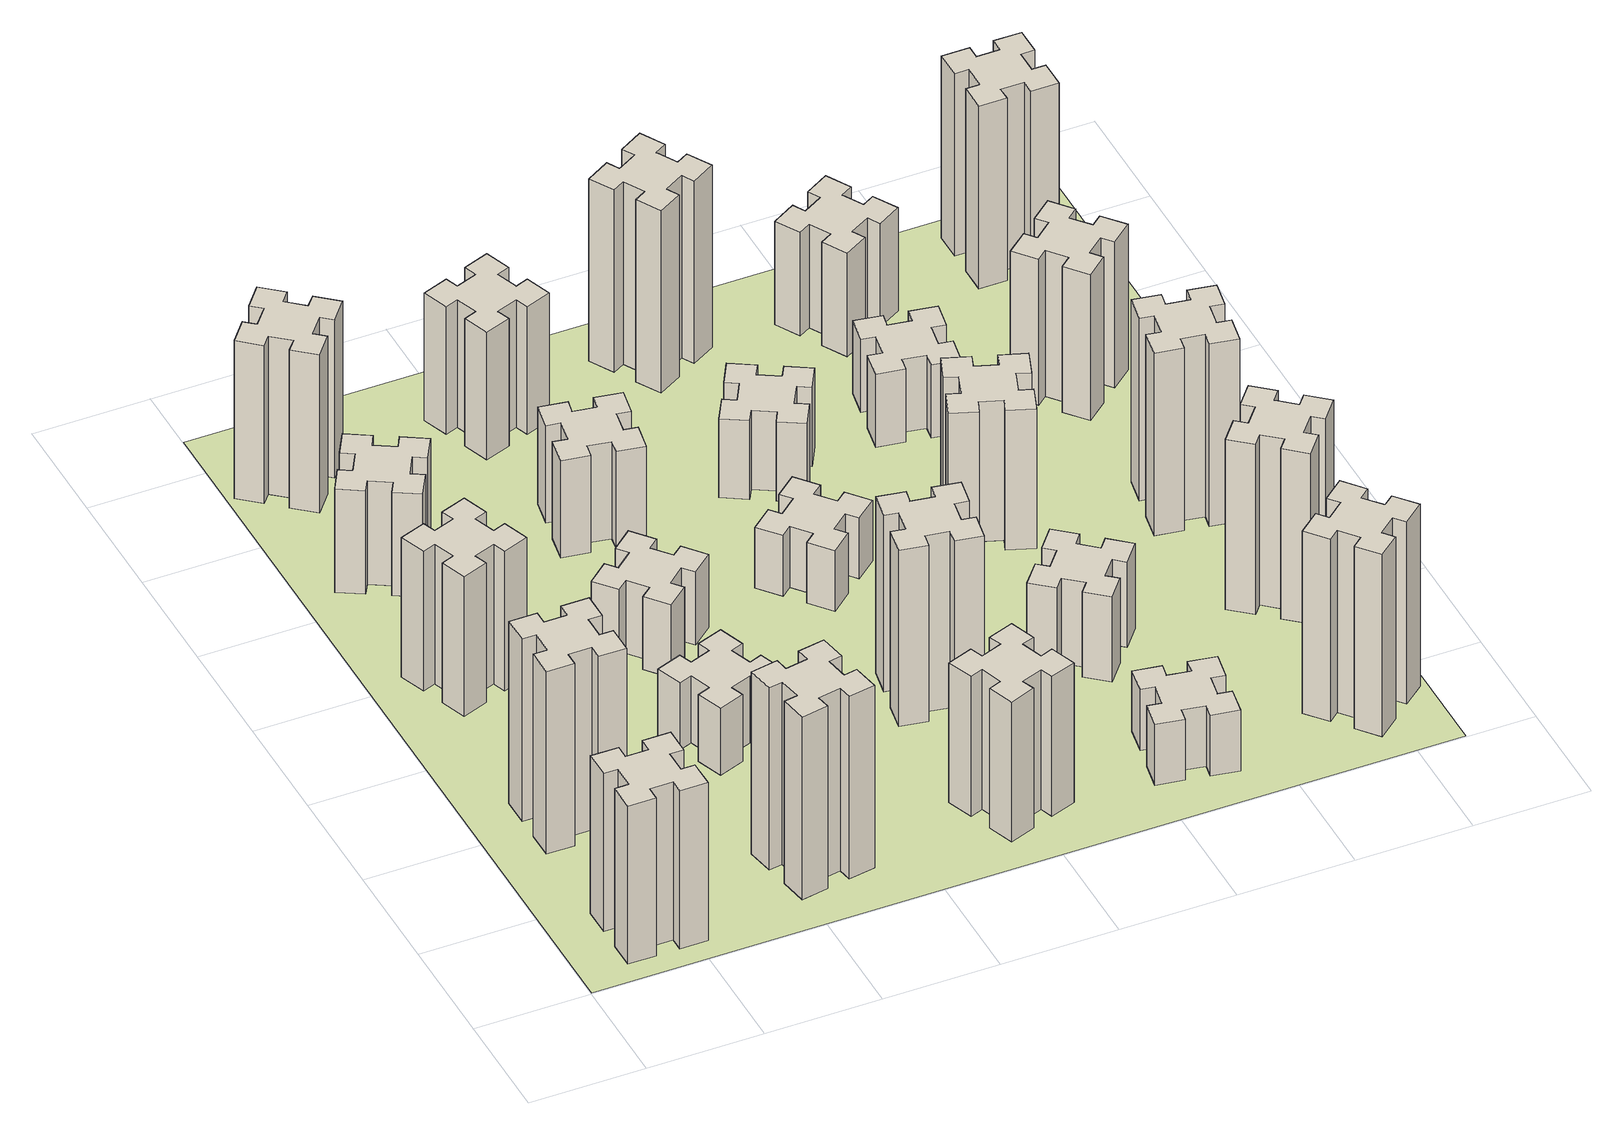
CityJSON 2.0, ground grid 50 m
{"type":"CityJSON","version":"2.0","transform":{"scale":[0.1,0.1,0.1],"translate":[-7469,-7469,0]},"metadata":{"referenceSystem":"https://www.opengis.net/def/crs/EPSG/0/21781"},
"CityObjects":{
"building1":{"type":"Building","attributes":{"class":"1000","function":"1000","usage":"1000","yearOfConstruction":2016,"roofType":"1000","measuredHeight":78,"storeysAboveGround":30,"storeysBelowGround":0},"geometry":[{"type":"Solid","lod":"1","boundaries":[[[[0,1,2,3,4,5,6,7,8,9,10,11,12,13,14,15,16,17,18,19]],[[17,16,20,21]],[[16,15,22,20]],[[15,14,23,22]],[[14,13,24,23]],[[13,12,25,24]],[[12,11,26,25]],[[11,10,27,26]],[[10,9,28,27]],[[9,8,29,28]],[[8,7,30,29]],[[7,6,31,30]],[[6,5,32,31]],[[5,4,33,32]],[[4,3,34,33]],[[3,2,35,34]],[[2,1,36,35]],[[1,0,37,36]],[[0,19,38,37]],[[19,18,39,38]],[[18,17,21,39]],[[24,25,26,27,28,29,30,31,32,33,34,35,36,37,38,39,21,20,22,23]]]]}]},
"building2":{"type":"Building","attributes":{"class":"1000","function":"1000","usage":"1000","yearOfConstruction":2016,"roofType":"1000","measuredHeight":90,"storeysAboveGround":30,"storeysBelowGround":0},"geometry":[{"type":"Solid","lod":"1","boundaries":[[[[40,41,42,43,44,45,46,47,48,49,50,51,52,53,54,55,56,57,58,59]],[[57,56,60,61]],[[56,55,62,60]],[[55,54,63,62]],[[54,53,64,63]],[[53,52,65,64]],[[52,51,66,65]],[[51,50,67,66]],[[50,49,68,67]],[[49,48,69,68]],[[48,47,70,69]],[[47,46,71,70]],[[46,45,72,71]],[[45,44,73,72]],[[44,43,74,73]],[[43,42,75,74]],[[42,41,76,75]],[[41,40,77,76]],[[40,59,78,77]],[[59,58,79,78]],[[58,57,61,79]],[[64,65,66,67,68,69,70,71,72,73,74,75,76,77,78,79,61,60,62,63]]]]}]},
"building3":{"type":"Building","attributes":{"class":"1000","function":"1000","usage":"1000","yearOfConstruction":2016,"roofType":"1000","measuredHeight":69,"storeysAboveGround":30,"storeysBelowGround":0},"geometry":[{"type":"Solid","lod":"1","boundaries":[[[[80,81,82,83,84,85,86,87,88,89,90,91,92,93,94,95,96,97,98,99]],[[97,96,100,101]],[[96,95,102,100]],[[95,94,103,102]],[[94,93,104,103]],[[93,92,105,104]],[[92,91,106,105]],[[91,90,107,106]],[[90,89,108,107]],[[89,88,109,108]],[[88,87,110,109]],[[87,86,111,110]],[[86,85,112,111]],[[85,84,113,112]],[[84,83,114,113]],[[83,82,115,114]],[[82,81,116,115]],[[81,80,117,116]],[[80,99,118,117]],[[99,98,119,118]],[[98,97,101,119]],[[104,105,106,107,108,109,110,111,112,113,114,115,116,117,118,119,101,100,102,103]]]]}]},
"building4":{"type":"Building","attributes":{"class":"1000","function":"1000","usage":"1000","yearOfConstruction":2016,"roofType":"1000","measuredHeight":51,"storeysAboveGround":30,"storeysBelowGround":0},"geometry":[{"type":"Solid","lod":"1","boundaries":[[[[120,121,122,123,124,125,126,127,128,129,130,131,132,133,134,135,136,137,138,139]],[[137,136,140,141]],[[136,135,142,140]],[[135,134,143,142]],[[134,133,144,143]],[[133,132,145,144]],[[132,131,146,145]],[[131,130,147,146]],[[130,129,148,147]],[[129,128,149,148]],[[128,127,150,149]],[[127,126,151,150]],[[126,125,152,151]],[[125,124,153,152]],[[124,123,154,153]],[[123,122,155,154]],[[122,121,156,155]],[[121,120,157,156]],[[120,139,158,157]],[[139,138,159,158]],[[138,137,141,159]],[[144,145,146,147,148,149,150,151,152,153,154,155,156,157,158,159,141,140,142,143]]]]}]},
"building5":{"type":"Building","attributes":{"class":"1000","function":"1000","usage":"1000","yearOfConstruction":2016,"roofType":"1000","measuredHeight":90,"storeysAboveGround":30,"storeysBelowGround":0},"geometry":[{"type":"Solid","lod":"1","boundaries":[[[[160,161,162,163,164,165,166,167,168,169,170,171,172,173,174,175,176,177,178,179]],[[177,176,180,181]],[[176,175,182,180]],[[175,174,183,182]],[[174,173,184,183]],[[173,172,185,184]],[[172,171,186,185]],[[171,170,187,186]],[[170,169,188,187]],[[169,168,189,188]],[[168,167,190,189]],[[167,166,191,190]],[[166,165,192,191]],[[165,164,193,192]],[[164,163,194,193]],[[163,162,195,194]],[[162,161,196,195]],[[161,160,197,196]],[[160,179,198,197]],[[179,178,199,198]],[[178,177,181,199]],[[184,185,186,187,188,189,190,191,192,193,194,195,196,197,198,199,181,180,182,183]]]]}]},
"building6":{"type":"Building","attributes":{"class":"1000","function":"1000","usage":"1000","yearOfConstruction":2016,"roofType":"1000","measuredHeight":78,"storeysAboveGround":30,"storeysBelowGround":0},"geometry":[{"type":"Solid","lod":"1","boundaries":[[[[200,201,202,203,204,205,206,207,208,209,210,211,212,213,214,215,216,217,218,219]],[[217,216,220,221]],[[216,215,222,220]],[[215,214,223,222]],[[214,213,224,223]],[[213,212,225,224]],[[212,211,226,225]],[[211,210,227,226]],[[210,209,228,227]],[[209,208,229,228]],[[208,207,230,229]],[[207,206,231,230]],[[206,205,232,231]],[[205,204,233,232]],[[204,203,234,233]],[[203,202,235,234]],[[202,201,236,235]],[[201,200,237,236]],[[200,219,238,237]],[[219,218,239,238]],[[218,217,221,239]],[[224,225,226,227,228,229,230,231,232,233,234,235,236,237,238,239,221,220,222,223]]]]}]},
"building7":{"type":"Building","attributes":{"class":"1000","function":"1000","usage":"1000","yearOfConstruction":2016,"roofType":"1000","measuredHeight":33,"storeysAboveGround":30,"storeysBelowGround":0},"geometry":[{"type":"Solid","lod":"1","boundaries":[[[[240,241,242,243,244,245,246,247,248,249,250,251,252,253,254,255,256,257,258,259]],[[257,256,260,261]],[[256,255,262,260]],[[255,254,263,262]],[[254,253,264,263]],[[253,252,265,264]],[[252,251,266,265]],[[251,250,267,266]],[[250,249,268,267]],[[249,248,269,268]],[[248,247,270,269]],[[247,246,271,270]],[[246,245,272,271]],[[245,244,273,272]],[[244,243,274,273]],[[243,242,275,274]],[[242,241,276,275]],[[241,240,277,276]],[[240,259,278,277]],[[259,258,279,278]],[[258,257,261,279]],[[264,265,266,267,268,269,270,271,272,273,274,275,276,277,278,279,261,260,262,263]]]]}]},
"building8":{"type":"Building","attributes":{"class":"1000","function":"1000","usage":"1000","yearOfConstruction":2016,"roofType":"1000","measuredHeight":36,"storeysAboveGround":30,"storeysBelowGround":0},"geometry":[{"type":"Solid","lod":"1","boundaries":[[[[280,281,282,283,284,285,286,287,288,289,290,291,292,293,294,295,296,297,298,299]],[[297,296,300,301]],[[296,295,302,300]],[[295,294,303,302]],[[294,293,304,303]],[[293,292,305,304]],[[292,291,306,305]],[[291,290,307,306]],[[290,289,308,307]],[[289,288,309,308]],[[288,287,310,309]],[[287,286,311,310]],[[286,285,312,311]],[[285,284,313,312]],[[284,283,314,313]],[[283,282,315,314]],[[282,281,316,315]],[[281,280,317,316]],[[280,299,318,317]],[[299,298,319,318]],[[298,297,301,319]],[[304,305,306,307,308,309,310,311,312,313,314,315,316,317,318,319,301,300,302,303]]]]}]},
"building9":{"type":"Building","attributes":{"class":"1000","function":"1000","usage":"1000","yearOfConstruction":2016,"roofType":"1000","measuredHeight":48,"storeysAboveGround":30,"storeysBelowGround":0},"geometry":[{"type":"Solid","lod":"1","boundaries":[[[[320,321,322,323,324,325,326,327,328,329,330,331,332,333,334,335,336,337,338,339]],[[337,336,340,341]],[[336,335,342,340]],[[335,334,343,342]],[[334,333,344,343]],[[333,332,345,344]],[[332,331,346,345]],[[331,330,347,346]],[[330,329,348,347]],[[329,328,349,348]],[[328,327,350,349]],[[327,326,351,350]],[[326,325,352,351]],[[325,324,353,352]],[[324,323,354,353]],[[323,322,355,354]],[[322,321,356,355]],[[321,320,357,356]],[[320,339,358,357]],[[339,338,359,358]],[[338,337,341,359]],[[344,345,346,347,348,349,350,351,352,353,354,355,356,357,358,359,341,340,342,343]]]]}]},
"building10":{"type":"Building","attributes":{"class":"1000","function":"1000","usage":"1000","yearOfConstruction":2016,"roofType":"1000","measuredHeight":69,"storeysAboveGround":30,"storeysBelowGround":0},"geometry":[{"type":"Solid","lod":"1","boundaries":[[[[360,361,362,363,364,365,366,367,368,369,370,371,372,373,374,375,376,377,378,379]],[[377,376,380,381]],[[376,375,382,380]],[[375,374,383,382]],[[374,373,384,383]],[[373,372,385,384]],[[372,371,386,385]],[[371,370,387,386]],[[370,369,388,387]],[[369,368,389,388]],[[368,367,390,389]],[[367,366,391,390]],[[366,365,392,391]],[[365,364,393,392]],[[364,363,394,393]],[[363,362,395,394]],[[362,361,396,395]],[[361,360,397,396]],[[360,379,398,397]],[[379,378,399,398]],[[378,377,381,399]],[[384,385,386,387,388,389,390,391,392,393,394,395,396,397,398,399,381,380,382,383]]]]}]},
"building11":{"type":"Building","attributes":{"class":"1000","function":"1000","usage":"1000","yearOfConstruction":2016,"roofType":"1000","measuredHeight":63,"storeysAboveGround":30,"storeysBelowGround":0},"geometry":[{"type":"Solid","lod":"1","boundaries":[[[[400,401,402,403,404,405,406,407,408,409,410,411,412,413,414,415,416,417,418,419]],[[417,416,420,421]],[[416,415,422,420]],[[415,414,423,422]],[[414,413,424,423]],[[413,412,425,424]],[[412,411,426,425]],[[411,410,427,426]],[[410,409,428,427]],[[409,408,429,428]],[[408,407,430,429]],[[407,406,431,430]],[[406,405,432,431]],[[405,404,433,432]],[[404,403,434,433]],[[403,402,435,434]],[[402,401,436,435]],[[401,400,437,436]],[[400,419,438,437]],[[419,418,439,438]],[[418,417,421,439]],[[424,425,426,427,428,429,430,431,432,433,434,435,436,437,438,439,421,420,422,423]]]]}]},
"building12":{"type":"Building","attributes":{"class":"1000","function":"1000","usage":"1000","yearOfConstruction":2016,"roofType":"1000","measuredHeight":87,"storeysAboveGround":30,"storeysBelowGround":0},"geometry":[{"type":"Solid","lod":"1","boundaries":[[[[440,441,442,443,444,445,446,447,448,449,450,451,452,453,454,455,456,457,458,459]],[[457,456,460,461]],[[456,455,462,460]],[[455,454,463,462]],[[454,453,464,463]],[[453,452,465,464]],[[452,451,466,465]],[[451,450,467,466]],[[450,449,468,467]],[[449,448,469,468]],[[448,447,470,469]],[[447,446,471,470]],[[446,445,472,471]],[[445,444,473,472]],[[444,443,474,473]],[[443,442,475,474]],[[442,441,476,475]],[[441,440,477,476]],[[440,459,478,477]],[[459,458,479,478]],[[458,457,461,479]],[[464,465,466,467,468,469,470,471,472,473,474,475,476,477,478,479,461,460,462,463]]]]}]},
"building13":{"type":"Building","attributes":{"class":"1000","function":"1000","usage":"1000","yearOfConstruction":2016,"roofType":"1000","measuredHeight":30,"storeysAboveGround":30,"storeysBelowGround":0},"geometry":[{"type":"Solid","lod":"1","boundaries":[[[[480,481,482,483,484,485,486,487,488,489,490,491,492,493,494,495,496,497,498,499]],[[497,496,500,501]],[[496,495,502,500]],[[495,494,503,502]],[[494,493,504,503]],[[493,492,505,504]],[[492,491,506,505]],[[491,490,507,506]],[[490,489,508,507]],[[489,488,509,508]],[[488,487,510,509]],[[487,486,511,510]],[[486,485,512,511]],[[485,484,513,512]],[[484,483,514,513]],[[483,482,515,514]],[[482,481,516,515]],[[481,480,517,516]],[[480,499,518,517]],[[499,498,519,518]],[[498,497,501,519]],[[504,505,506,507,508,509,510,511,512,513,514,515,516,517,518,519,501,500,502,503]]]]}]},
"building14":{"type":"Building","attributes":{"class":"1000","function":"1000","usage":"1000","yearOfConstruction":2016,"roofType":"1000","measuredHeight":39,"storeysAboveGround":30,"storeysBelowGround":0},"geometry":[{"type":"Solid","lod":"1","boundaries":[[[[520,521,522,523,524,525,526,527,528,529,530,531,532,533,534,535,536,537,538,539]],[[537,536,540,541]],[[536,535,542,540]],[[535,534,543,542]],[[534,533,544,543]],[[533,532,545,544]],[[532,531,546,545]],[[531,530,547,546]],[[530,529,548,547]],[[529,528,549,548]],[[528,527,550,549]],[[527,526,551,550]],[[526,525,552,551]],[[525,524,553,552]],[[524,523,554,553]],[[523,522,555,554]],[[522,521,556,555]],[[521,520,557,556]],[[520,539,558,557]],[[539,538,559,558]],[[538,537,541,559]],[[544,545,546,547,548,549,550,551,552,553,554,555,556,557,558,559,541,540,542,543]]]]}]},
"building15":{"type":"Building","attributes":{"class":"1000","function":"1000","usage":"1000","yearOfConstruction":2016,"roofType":"1000","measuredHeight":30,"storeysAboveGround":30,"storeysBelowGround":0},"geometry":[{"type":"Solid","lod":"1","boundaries":[[[[560,561,562,563,564,565,566,567,568,569,570,571,572,573,574,575,576,577,578,579]],[[577,576,580,581]],[[576,575,582,580]],[[575,574,583,582]],[[574,573,584,583]],[[573,572,585,584]],[[572,571,586,585]],[[571,570,587,586]],[[570,569,588,587]],[[569,568,589,588]],[[568,567,590,589]],[[567,566,591,590]],[[566,565,592,591]],[[565,564,593,592]],[[564,563,594,593]],[[563,562,595,594]],[[562,561,596,595]],[[561,560,597,596]],[[560,579,598,597]],[[579,578,599,598]],[[578,577,581,599]],[[584,585,586,587,588,589,590,591,592,593,594,595,596,597,598,599,581,580,582,583]]]]}]},
"building16":{"type":"Building","attributes":{"class":"1000","function":"1000","usage":"1000","yearOfConstruction":2016,"roofType":"1000","measuredHeight":90,"storeysAboveGround":30,"storeysBelowGround":0},"geometry":[{"type":"Solid","lod":"1","boundaries":[[[[600,601,602,603,604,605,606,607,608,609,610,611,612,613,614,615,616,617,618,619]],[[617,616,620,621]],[[616,615,622,620]],[[615,614,623,622]],[[614,613,624,623]],[[613,612,625,624]],[[612,611,626,625]],[[611,610,627,626]],[[610,609,628,627]],[[609,608,629,628]],[[608,607,630,629]],[[607,606,631,630]],[[606,605,632,631]],[[605,604,633,632]],[[604,603,634,633]],[[603,602,635,634]],[[602,601,636,635]],[[601,600,637,636]],[[600,619,638,637]],[[619,618,639,638]],[[618,617,621,639]],[[624,625,626,627,628,629,630,631,632,633,634,635,636,637,638,639,621,620,622,623]]]]}]},
"building17":{"type":"Building","attributes":{"class":"1000","function":"1000","usage":"1000","yearOfConstruction":2016,"roofType":"1000","measuredHeight":42,"storeysAboveGround":30,"storeysBelowGround":0},"geometry":[{"type":"Solid","lod":"1","boundaries":[[[[640,641,642,643,644,645,646,647,648,649,650,651,652,653,654,655,656,657,658,659]],[[657,656,660,661]],[[656,655,662,660]],[[655,654,663,662]],[[654,653,664,663]],[[653,652,665,664]],[[652,651,666,665]],[[651,650,667,666]],[[650,649,668,667]],[[649,648,669,668]],[[648,647,670,669]],[[647,646,671,670]],[[646,645,672,671]],[[645,644,673,672]],[[644,643,674,673]],[[643,642,675,674]],[[642,641,676,675]],[[641,640,677,676]],[[640,659,678,677]],[[659,658,679,678]],[[658,657,661,679]],[[664,665,666,667,668,669,670,671,672,673,674,675,676,677,678,679,661,660,662,663]]]]}]},
"building18":{"type":"Building","attributes":{"class":"1000","function":"1000","usage":"1000","yearOfConstruction":2016,"roofType":"1000","measuredHeight":69,"storeysAboveGround":30,"storeysBelowGround":0},"geometry":[{"type":"Solid","lod":"1","boundaries":[[[[680,681,682,683,684,685,686,687,688,689,690,691,692,693,694,695,696,697,698,699]],[[697,696,700,701]],[[696,695,702,700]],[[695,694,703,702]],[[694,693,704,703]],[[693,692,705,704]],[[692,691,706,705]],[[691,690,707,706]],[[690,689,708,707]],[[689,688,709,708]],[[688,687,710,709]],[[687,686,711,710]],[[686,685,712,711]],[[685,684,713,712]],[[684,683,714,713]],[[683,682,715,714]],[[682,681,716,715]],[[681,680,717,716]],[[680,699,718,717]],[[699,698,719,718]],[[698,697,701,719]],[[704,705,706,707,708,709,710,711,712,713,714,715,716,717,718,719,701,700,702,703]]]]}]},
"building19":{"type":"Building","attributes":{"class":"1000","function":"1000","usage":"1000","yearOfConstruction":2016,"roofType":"1000","measuredHeight":36,"storeysAboveGround":30,"storeysBelowGround":0},"geometry":[{"type":"Solid","lod":"1","boundaries":[[[[720,721,722,723,724,725,726,727,728,729,730,731,732,733,734,735,736,737,738,739]],[[737,736,740,741]],[[736,735,742,740]],[[735,734,743,742]],[[734,733,744,743]],[[733,732,745,744]],[[732,731,746,745]],[[731,730,747,746]],[[730,729,748,747]],[[729,728,749,748]],[[728,727,750,749]],[[727,726,751,750]],[[726,725,752,751]],[[725,724,753,752]],[[724,723,754,753]],[[723,722,755,754]],[[722,721,756,755]],[[721,720,757,756]],[[720,739,758,757]],[[739,738,759,758]],[[738,737,741,759]],[[744,745,746,747,748,749,750,751,752,753,754,755,756,757,758,759,741,740,742,743]]]]}]},
"building20":{"type":"Building","attributes":{"class":"1000","function":"1000","usage":"1000","yearOfConstruction":2016,"roofType":"1000","measuredHeight":90,"storeysAboveGround":30,"storeysBelowGround":0},"geometry":[{"type":"Solid","lod":"1","boundaries":[[[[760,761,762,763,764,765,766,767,768,769,770,771,772,773,774,775,776,777,778,779]],[[777,776,780,781]],[[776,775,782,780]],[[775,774,783,782]],[[774,773,784,783]],[[773,772,785,784]],[[772,771,786,785]],[[771,770,787,786]],[[770,769,788,787]],[[769,768,789,788]],[[768,767,790,789]],[[767,766,791,790]],[[766,765,792,791]],[[765,764,793,792]],[[764,763,794,793]],[[763,762,795,794]],[[762,761,796,795]],[[761,760,797,796]],[[760,779,798,797]],[[779,778,799,798]],[[778,777,781,799]],[[784,785,786,787,788,789,790,791,792,793,794,795,796,797,798,799,781,780,782,783]]]]}]},
"building21":{"type":"Building","attributes":{"class":"1000","function":"1000","usage":"1000","yearOfConstruction":2016,"roofType":"1000","measuredHeight":51,"storeysAboveGround":30,"storeysBelowGround":0},"geometry":[{"type":"Solid","lod":"1","boundaries":[[[[800,801,802,803,804,805,806,807,808,809,810,811,812,813,814,815,816,817,818,819]],[[817,816,820,821]],[[816,815,822,820]],[[815,814,823,822]],[[814,813,824,823]],[[813,812,825,824]],[[812,811,826,825]],[[811,810,827,826]],[[810,809,828,827]],[[809,808,829,828]],[[808,807,830,829]],[[807,806,831,830]],[[806,805,832,831]],[[805,804,833,832]],[[804,803,834,833]],[[803,802,835,834]],[[802,801,836,835]],[[801,800,837,836]],[[800,819,838,837]],[[819,818,839,838]],[[818,817,821,839]],[[824,825,826,827,828,829,830,831,832,833,834,835,836,837,838,839,821,820,822,823]]]]}]},
"building22":{"type":"Building","attributes":{"class":"1000","function":"1000","usage":"1000","yearOfConstruction":2016,"roofType":"1000","measuredHeight":84,"storeysAboveGround":30,"storeysBelowGround":0},"geometry":[{"type":"Solid","lod":"1","boundaries":[[[[840,841,842,843,844,845,846,847,848,849,850,851,852,853,854,855,856,857,858,859]],[[857,856,860,861]],[[856,855,862,860]],[[855,854,863,862]],[[854,853,864,863]],[[853,852,865,864]],[[852,851,866,865]],[[851,850,867,866]],[[850,849,868,867]],[[849,848,869,868]],[[848,847,870,869]],[[847,846,871,870]],[[846,845,872,871]],[[845,844,873,872]],[[844,843,874,873]],[[843,842,875,874]],[[842,841,876,875]],[[841,840,877,876]],[[840,859,878,877]],[[859,858,879,878]],[[858,857,861,879]],[[864,865,866,867,868,869,870,871,872,873,874,875,876,877,878,879,861,860,862,863]]]]}]},
"building23":{"type":"Building","attributes":{"class":"1000","function":"1000","usage":"1000","yearOfConstruction":2016,"roofType":"1000","measuredHeight":90,"storeysAboveGround":30,"storeysBelowGround":0},"geometry":[{"type":"Solid","lod":"1","boundaries":[[[[880,881,882,883,884,885,886,887,888,889,890,891,892,893,894,895,896,897,898,899]],[[897,896,900,901]],[[896,895,902,900]],[[895,894,903,902]],[[894,893,904,903]],[[893,892,905,904]],[[892,891,906,905]],[[891,890,907,906]],[[890,889,908,907]],[[889,888,909,908]],[[888,887,910,909]],[[887,886,911,910]],[[886,885,912,911]],[[885,884,913,912]],[[884,883,914,913]],[[883,882,915,914]],[[882,881,916,915]],[[881,880,917,916]],[[880,899,918,917]],[[899,898,919,918]],[[898,897,901,919]],[[904,905,906,907,908,909,910,911,912,913,914,915,916,917,918,919,901,900,902,903]]]]}]},
"building24":{"type":"Building","attributes":{"class":"1000","function":"1000","usage":"1000","yearOfConstruction":2016,"roofType":"1000","measuredHeight":72,"storeysAboveGround":30,"storeysBelowGround":0},"geometry":[{"type":"Solid","lod":"1","boundaries":[[[[920,921,922,923,924,925,926,927,928,929,930,931,932,933,934,935,936,937,938,939]],[[937,936,940,941]],[[936,935,942,940]],[[935,934,943,942]],[[934,933,944,943]],[[933,932,945,944]],[[932,931,946,945]],[[931,930,947,946]],[[930,929,948,947]],[[929,928,949,948]],[[928,927,950,949]],[[927,926,951,950]],[[926,925,952,951]],[[925,924,953,952]],[[924,923,954,953]],[[923,922,955,954]],[[922,921,956,955]],[[921,920,957,956]],[[920,939,958,957]],[[939,938,959,958]],[[938,937,941,959]],[[944,945,946,947,948,949,950,951,952,953,954,955,956,957,958,959,941,940,942,943]]]]}]},
"building25":{"type":"Building","attributes":{"class":"1000","function":"1000","usage":"1000","yearOfConstruction":2016,"roofType":"1000","measuredHeight":90,"storeysAboveGround":30,"storeysBelowGround":0},"geometry":[{"type":"Solid","lod":"1","boundaries":[[[[960,961,962,963,964,965,966,967,968,969,970,971,972,973,974,975,976,977,978,979]],[[977,976,980,981]],[[976,975,982,980]],[[975,974,983,982]],[[974,973,984,983]],[[973,972,985,984]],[[972,971,986,985]],[[971,970,987,986]],[[970,969,988,987]],[[969,968,989,988]],[[968,967,990,989]],[[967,966,991,990]],[[966,965,992,991]],[[965,964,993,992]],[[964,963,994,993]],[[963,962,995,994]],[[962,961,996,995]],[[961,960,997,996]],[[960,979,998,997]],[[979,978,999,998]],[[978,977,981,999]],[[984,985,986,987,988,989,990,991,992,993,994,995,996,997,998,999,981,980,982,983]]]]}]},
"landuse1":{"type":"LandUse","attributes":{"name":"plot1","function":"1010"},"geometry":[{"type":"MultiSurface","lod":"1","boundaries":[[[1000,1001,1002,1003]]]}]}
},
"vertices":[
[265,325,0],[265,225,0],[205,225,0],[205,105,0],[325,105,0],[325,165,0],[425,165,0],[425,105,0],[545,105,0],[545,225,0],[485,225,0],[485,325,0],[545,325,0],[545,445,0],[425,445,0],[425,385,0],[325,385,0],[325,445,0],[205,445,0],[205,325,0],[325,385,780],[325,445,780],[425,385,780],[425,445,780],[545,445,780],[545,325,780],[485,325,780],[485,225,780],[545,225,780],[545,105,780],[425,105,780],[425,165,780],[325,165,780],[325,105,780],[205,105,780],[205,225,780],[265,225,780],[265,325,780],[205,325,780],[205,445,780],
[265,1065,0],[265,965,0],[205,965,0],[205,845,0],[325,845,0],[325,905,0],[425,905,0],[425,845,0],[545,845,0],[545,965,0],[485,965,0],[485,1065,0],[545,1065,0],[545,1185,0],[425,1185,0],[425,1125,0],[325,1125,0],[325,1185,0],[205,1185,0],[205,1065,0],[325,1125,900],[325,1185,900],[425,1125,900],[425,1185,900],[545,1185,900],[545,1065,900],[485,1065,900],[485,965,900],[545,965,900],[545,845,900],[425,845,900],[425,905,900],[325,905,900],[325,845,900],[205,845,900],[205,965,900],[265,965,900],[265,1065,900],[205,1065,900],[205,1185,900],
[366,1835,0],[460,1869,0],[480,1813,0],[593,1854,0],[552,1967,0],[496,1946,0],[462,2040,0],[518,2060,0],[477,2173,0],[364,2132,0],[385,2076,0],[291,2042,0],[270,2098,0],[157,2057,0],[199,1944,0],[255,1965,0],[289,1871,0],[233,1850,0],[274,1737,0],[387,1779,0],[289,1871,690],[233,1850,690],[255,1965,690],[199,1944,690],[157,2057,690],[270,2098,690],[291,2042,690],[385,2076,690],[364,2132,690],[477,2173,690],[518,2060,690],[462,2040,690],[496,1946,690],[552,1967,690],[593,1854,690],[480,1813,690],[460,1869,690],[366,1835,690],[387,1779,690],[274,1737,690],
[446,2597,0],[496,2684,0],[548,2654,0],[608,2758,0],[504,2818,0],[474,2766,0],[387,2816,0],[417,2868,0],[313,2928,0],[253,2824,0],[305,2794,0],[255,2707,0],[203,2737,0],[143,2633,0],[247,2573,0],[277,2625,0],[364,2575,0],[334,2523,0],[438,2463,0],[498,2567,0],[364,2575,510],[334,2523,510],[277,2625,510],[247,2573,510],[143,2633,510],[203,2737,510],[255,2707,510],[305,2794,510],[253,2824,510],[313,2928,510],[417,2868,510],[387,2816,510],[474,2766,510],[504,2818,510],[608,2758,510],[548,2654,510],[496,2684,510],[446,2597,510],[498,2567,510],[438,2463,510],
[1085,258,0],[1184,276,0],[1194,217,0],[1312,237,0],[1291,356,0],[1232,345,0],[1215,444,0],[1274,454,0],[1253,572,0],[1135,551,0],[1145,492,0],[1047,475,0],[1037,534,0],[918,513,0],[939,395,0],[998,405,0],[1016,307,0],[957,297,0],[977,178,0],[1096,199,0],[1016,307,900],[957,297,900],[998,405,900],[939,395,900],[918,513,900],[1037,534,900],[1047,475,900],[1145,492,900],[1135,551,900],[1253,572,900],[1274,454,900],[1215,444,900],[1232,345,900],[1291,356,900],[1312,237,900],[1194,217,900],[1184,276,900],[1085,258,900],[1096,199,900],[977,178,900],
[384,3387,0],[308,3452,0],[346,3498,0],[254,3575,0],[177,3483,0],[223,3444,0],[159,3368,0],[113,3406,0],[36,3314,0],[128,3237,0],[166,3283,0],[243,3219,0],[204,3173,0],[296,3096,0],[373,3188,0],[327,3226,0],[392,3303,0],[438,3264,0],[515,3356,0],[423,3433,0],[392,3303,780],[438,3264,780],[327,3226,780],[373,3188,780],[296,3096,780],[204,3173,780],[243,3219,780],[166,3283,780],[128,3237,780],[36,3314,780],[113,3406,780],[159,3368,780],[223,3444,780],[177,3483,780],[254,3575,780],[346,3498,780],[308,3452,780],[384,3387,780],[423,3433,780],[515,3356,780],
[1125,1336,0],[1031,1302,0],[1010,1358,0],[897,1317,0],[939,1204,0],[995,1225,0],[1029,1131,0],[973,1110,0],[1014,997,0],[1127,1039,0],[1106,1095,0],[1200,1129,0],[1220,1073,0],[1333,1114,0],[1292,1227,0],[1236,1206,0],[1202,1300,0],[1258,1320,0],[1217,1433,0],[1104,1392,0],[1202,1300,330],[1258,1320,330],[1236,1206,330],[1292,1227,330],[1333,1114,330],[1220,1073,330],[1200,1129,330],[1106,1095,330],[1127,1039,330],[1014,997,330],[973,1110,330],[1029,1131,330],[995,1225,330],[939,1204,330],[897,1317,330],[1010,1358,330],[1031,1302,330],[1125,1336,330],[1104,1392,330],[1217,1433,330],
[1083,1972,0],[1006,1907,0],[968,1953,0],[876,1876,0],[953,1784,0],[999,1823,0],[1063,1746,0],[1017,1708,0],[1094,1616,0],[1186,1693,0],[1148,1739,0],[1224,1803,0],[1263,1757,0],[1355,1834,0],[1278,1926,0],[1232,1888,0],[1167,1964,0],[1213,2003,0],[1136,2095,0],[1044,2018,0],[1167,1964,360],[1213,2003,360],[1232,1888,360],[1278,1926,360],[1355,1834,360],[1263,1757,360],[1224,1803,360],[1148,1739,360],[1186,1693,360],[1094,1616,360],[1017,1708,360],[1063,1746,360],[999,1823,360],[953,1784,360],[876,1876,360],[968,1953,360],[1006,1907,360],[1083,1972,360],[1044,2018,360],[1136,2095,360],
[1284,2695,0],[1185,2712,0],[1196,2771,0],[1077,2792,0],[1057,2674,0],[1116,2664,0],[1098,2565,0],[1039,2576,0],[1018,2457,0],[1137,2437,0],[1147,2496,0],[1245,2478,0],[1235,2419,0],[1353,2398,0],[1374,2517,0],[1315,2527,0],[1332,2625,0],[1391,2615,0],[1412,2733,0],[1294,2754,0],[1332,2625,480],[1391,2615,480],[1315,2527,480],[1374,2517,480],[1353,2398,480],[1235,2419,480],[1245,2478,480],[1147,2496,480],[1137,2437,480],[1018,2457,480],[1039,2576,480],[1098,2565,480],[1116,2664,480],[1057,2674,480],[1077,2792,480],[1196,2771,480],[1185,2712,480],[1284,2695,480],[1294,2754,480],[1412,2733,480],
[1965,496,0],[1871,462,0],[1850,518,0],[1737,477,0],[1779,364,0],[1835,385,0],[1869,291,0],[1813,270,0],[1854,157,0],[1967,199,0],[1946,255,0],[2040,289,0],[2060,233,0],[2173,274,0],[2132,387,0],[2076,366,0],[2042,460,0],[2098,480,0],[2057,593,0],[1944,552,0],[2042,460,690],[2098,480,690],[2076,366,690],[2132,387,690],[2173,274,690],[2060,233,690],[2040,289,690],[1946,255,690],[1967,199,690],[1854,157,690],[1813,270,690],[1869,291,690],[1835,385,690],[1779,364,690],[1737,477,690],[1850,518,690],[1871,462,690],[1965,496,690],[1944,552,690],[2057,593,690],
[1125,3456,0],[1031,3422,0],[1010,3478,0],[897,3437,0],[939,3324,0],[995,3345,0],[1029,3251,0],[973,3230,0],[1014,3117,0],[1127,3159,0],[1106,3215,0],[1200,3249,0],[1220,3193,0],[1333,3234,0],[1292,3347,0],[1236,3326,0],[1202,3420,0],[1258,3440,0],[1217,3553,0],[1104,3512,0],[1202,3420,630],[1258,3440,630],[1236,3326,630],[1292,3347,630],[1333,3234,630],[1220,3193,630],[1200,3249,630],[1106,3215,630],[1127,3159,630],[1014,3117,630],[973,3230,630],[1029,3251,630],[995,3345,630],[939,3324,630],[897,3437,630],[1010,3478,630],[1031,3422,630],[1125,3456,630],[1104,3512,630],[1217,3553,630],
[2055,1047,0],[2072,1145,0],[2131,1135,0],[2152,1253,0],[2034,1274,0],[2024,1215,0],[1925,1232,0],[1936,1291,0],[1817,1312,0],[1797,1194,0],[1856,1184,0],[1838,1085,0],[1779,1096,0],[1758,977,0],[1877,957,0],[1887,1016,0],[1985,998,0],[1975,939,0],[2093,918,0],[2114,1037,0],[1985,998,870],[1975,939,870],[1887,1016,870],[1877,957,870],[1758,977,870],[1779,1096,870],[1838,1085,870],[1856,1184,870],[1797,1194,870],[1817,1312,870],[1936,1291,870],[1925,1232,870],[2024,1215,870],[2034,1274,870],[2152,1253,870],[2131,1135,870],[2072,1145,870],[2055,1047,870],[2114,1037,870],[2093,918,870],
[1972,1988,0],[1907,2064,0],[1953,2103,0],[1876,2195,0],[1784,2118,0],[1823,2072,0],[1746,2007,0],[1708,2053,0],[1616,1976,0],[1693,1884,0],[1739,1923,0],[1803,1846,0],[1757,1808,0],[1834,1716,0],[1926,1793,0],[1888,1839,0],[1964,1903,0],[2003,1857,0],[2095,1934,0],[2018,2026,0],[1964,1903,300],[2003,1857,300],[1888,1839,300],[1926,1793,300],[1834,1716,300],[1757,1808,300],[1803,1846,300],[1739,1923,300],[1693,1884,300],[1616,1976,300],[1708,2053,300],[1746,2007,300],[1823,2072,300],[1784,2118,300],[1876,2195,300],[1953,2103,300],[1907,2064,300],[1972,1988,300],[2018,2026,300],[2095,1934,300],
[2026,2497,0],[2076,2584,0],[2128,2554,0],[2188,2658,0],[2084,2718,0],[2054,2666,0],[1967,2716,0],[1997,2768,0],[1893,2828,0],[1833,2724,0],[1885,2694,0],[1835,2607,0],[1783,2637,0],[1723,2533,0],[1827,2473,0],[1857,2525,0],[1944,2475,0],[1914,2423,0],[2018,2363,0],[2078,2467,0],[1944,2475,390],[1914,2423,390],[1857,2525,390],[1827,2473,390],[1723,2533,390],[1783,2637,390],[1835,2607,390],[1885,2694,390],[1833,2724,390],[1893,2828,390],[1997,2768,390],[1967,2716,390],[2054,2666,390],[2084,2718,390],[2188,2658,390],[2128,2554,390],[2076,2584,390],[2026,2497,390],[2078,2467,390],[2018,2363,390],
[2596,444,0],[2578,345,0],[2519,356,0],[2498,237,0],[2617,217,0],[2627,276,0],[2725,258,0],[2715,199,0],[2833,178,0],[2854,297,0],[2795,307,0],[2812,405,0],[2871,395,0],[2892,513,0],[2774,534,0],[2764,475,0],[2665,492,0],[2676,551,0],[2557,572,0],[2537,454,0],[2665,492,300],[2676,551,300],[2764,475,300],[2774,534,300],[2892,513,300],[2871,395,300],[2812,405,300],[2795,307,300],[2854,297,300],[2833,178,300],[2715,199,300],[2725,258,300],[2627,276,300],[2617,217,300],[2498,237,300],[2519,356,300],[2578,345,300],[2596,444,300],[2537,454,300],[2557,572,300],
[1844,3556,0],[1757,3506,0],[1727,3558,0],[1623,3498,0],[1683,3394,0],[1735,3424,0],[1785,3337,0],[1733,3307,0],[1793,3203,0],[1897,3263,0],[1867,3315,0],[1954,3365,0],[1984,3313,0],[2088,3373,0],[2028,3477,0],[1976,3447,0],[1926,3534,0],[1978,3564,0],[1918,3668,0],[1814,3608,0],[1926,3534,900],[1978,3564,900],[1976,3447,900],[2028,3477,900],[2088,3373,900],[1984,3313,900],[1954,3365,900],[1867,3315,900],[1897,3263,900],[1793,3203,900],[1733,3307,900],[1785,3337,900],[1735,3424,900],[1683,3394,900],[1623,3498,900],[1727,3558,900],[1757,3506,900],[1844,3556,900],[1814,3608,900],[1918,3668,900],
[2647,1006,0],[2712,1083,0],[2758,1044,0],[2835,1136,0],[2743,1213,0],[2704,1167,0],[2628,1232,0],[2666,1278,0],[2574,1355,0],[2497,1263,0],[2543,1224,0],[2479,1148,0],[2433,1186,0],[2356,1094,0],[2448,1017,0],[2486,1063,0],[2563,999,0],[2524,953,0],[2616,876,0],[2693,968,0],[2563,999,420],[2524,953,420],[2486,1063,420],[2448,1017,420],[2356,1094,420],[2433,1186,420],[2479,1148,420],[2543,1224,420],[2497,1263,420],[2574,1355,420],[2666,1278,420],[2628,1232,420],[2704,1167,420],[2743,1213,420],[2835,1136,420],[2758,1044,420],[2712,1083,420],[2647,1006,420],[2693,968,420],[2616,876,420],
[2682,1871,0],[2716,1965,0],[2772,1944,0],[2813,2057,0],[2700,2098,0],[2680,2042,0],[2586,2076,0],[2607,2132,0],[2494,2173,0],[2453,2060,0],[2509,2040,0],[2475,1946,0],[2419,1967,0],[2377,1854,0],[2490,1813,0],[2511,1869,0],[2605,1835,0],[2584,1779,0],[2697,1737,0],[2738,1850,0],[2605,1835,690],[2584,1779,690],[2511,1869,690],[2490,1813,690],[2377,1854,690],[2419,1967,690],[2475,1946,690],[2509,2040,690],[2453,2060,690],[2494,2173,690],[2607,2132,690],[2586,2076,690],[2680,2042,690],[2700,2098,690],[2813,2057,690],[2772,1944,690],[2716,1965,690],[2682,1871,690],[2738,1850,690],[2697,1737,690],
[2664,2795,0],[2565,2812,0],[2576,2871,0],[2457,2892,0],[2437,2774,0],[2496,2764,0],[2478,2665,0],[2419,2676,0],[2398,2557,0],[2517,2537,0],[2527,2596,0],[2625,2578,0],[2615,2519,0],[2733,2498,0],[2754,2617,0],[2695,2627,0],[2712,2725,0],[2771,2715,0],[2792,2833,0],[2674,2854,0],[2712,2725,360],[2771,2715,360],[2695,2627,360],[2754,2617,360],[2733,2498,360],[2615,2519,360],[2625,2578,360],[2527,2596,360],[2517,2537,360],[2398,2557,360],[2419,2676,360],[2478,2665,360],[2496,2764,360],[2437,2774,360],[2457,2892,360],[2576,2871,360],[2565,2812,360],[2664,2795,360],[2674,2854,360],[2792,2833,360],
[3468,259,0],[3544,323,0],[3583,277,0],[3675,354,0],[3598,446,0],[3552,408,0],[3487,484,0],[3533,523,0],[3456,615,0],[3364,538,0],[3403,492,0],[3326,427,0],[3288,473,0],[3196,396,0],[3273,304,0],[3319,343,0],[3383,266,0],[3337,228,0],[3414,136,0],[3506,213,0],[3383,266,900],[3337,228,900],[3319,343,900],[3273,304,900],[3196,396,900],[3288,473,900],[3326,427,900],[3403,492,900],[3364,538,900],[3456,615,900],[3533,523,900],[3487,484,900],[3552,408,900],[3598,446,900],[3675,354,900],[3583,277,900],[3544,323,900],[3468,259,900],[3506,213,900],[3414,136,900],
[2716,3347,0],[2666,3434,0],[2718,3464,0],[2658,3568,0],[2554,3508,0],[2584,3456,0],[2497,3406,0],[2467,3458,0],[2363,3398,0],[2423,3294,0],[2475,3324,0],[2525,3237,0],[2473,3207,0],[2533,3103,0],[2637,3163,0],[2607,3215,0],[2694,3265,0],[2724,3213,0],[2828,3273,0],[2768,3377,0],[2694,3265,510],[2724,3213,510],[2607,3215,510],[2637,3163,510],[2533,3103,510],[2473,3207,510],[2525,3237,510],[2475,3324,510],[2423,3294,510],[2363,3398,510],[2467,3458,510],[2497,3406,510],[2584,3456,510],[2554,3508,510],[2658,3568,510],[2718,3464,510],[2666,3434,510],[2716,3347,510],[2768,3377,510],[2828,3273,510],
[3487,1006,0],[3552,1083,0],[3598,1044,0],[3675,1136,0],[3583,1213,0],[3544,1167,0],[3468,1232,0],[3506,1278,0],[3414,1355,0],[3337,1263,0],[3383,1224,0],[3319,1148,0],[3273,1186,0],[3196,1094,0],[3288,1017,0],[3326,1063,0],[3403,999,0],[3364,953,0],[3456,876,0],[3533,968,0],[3403,999,840],[3364,953,840],[3326,1063,840],[3288,1017,840],[3196,1094,840],[3273,1186,840],[3319,1148,840],[3383,1224,840],[3337,1263,840],[3414,1355,840],[3506,1278,840],[3468,1232,840],[3544,1167,840],[3583,1213,840],[3675,1136,840],[3598,1044,840],[3552,1083,840],[3487,1006,840],[3533,968,840],[3456,876,840],
[3267,1656,0],[3365,1638,0],[3355,1579,0],[3473,1558,0],[3494,1677,0],[3435,1687,0],[3452,1785,0],[3511,1775,0],[3532,1893,0],[3414,1914,0],[3404,1855,0],[3305,1872,0],[3316,1931,0],[3197,1952,0],[3177,1834,0],[3236,1824,0],[3218,1725,0],[3159,1736,0],[3138,1617,0],[3257,1597,0],[3218,1725,900],[3159,1736,900],[3236,1824,900],[3177,1834,900],[3197,1952,900],[3316,1931,900],[3305,1872,900],[3404,1855,900],[3414,1914,900],[3532,1893,900],[3511,1775,900],[3452,1785,900],[3435,1687,900],[3494,1677,900],[3473,1558,900],[3355,1579,900],[3365,1638,900],[3267,1656,900],[3257,1597,900],[3138,1617,900],
[3119,2563,0],[3183,2486,0],[3137,2448,0],[3214,2356,0],[3306,2433,0],[3268,2479,0],[3344,2543,0],[3383,2497,0],[3475,2574,0],[3398,2666,0],[3352,2628,0],[3287,2704,0],[3333,2743,0],[3256,2835,0],[3164,2758,0],[3203,2712,0],[3126,2647,0],[3088,2693,0],[2996,2616,0],[3073,2524,0],[3126,2647,720],[3088,2693,720],[3203,2712,720],[3164,2758,720],[3256,2835,720],[3333,2743,720],[3287,2704,720],[3352,2628,720],[3398,2666,720],[3475,2574,720],[3383,2497,720],[3344,2543,720],[3268,2479,720],[3306,2433,720],[3214,2356,720],[3137,2448,720],[3183,2486,720],[3119,2563,720],[3073,2524,720],[2996,2616,720],
[3285,3325,0],[3385,3325,0],[3385,3265,0],[3505,3265,0],[3505,3385,0],[3445,3385,0],[3445,3485,0],[3505,3485,0],[3505,3605,0],[3385,3605,0],[3385,3545,0],[3285,3545,0],[3285,3605,0],[3165,3605,0],[3165,3485,0],[3225,3485,0],[3225,3385,0],[3165,3385,0],[3165,3265,0],[3285,3265,0],[3225,3385,900],[3165,3385,900],[3225,3485,900],[3165,3485,900],[3165,3605,900],[3285,3605,900],[3285,3545,900],[3385,3545,900],[3385,3605,900],[3505,3605,900],[3505,3485,900],[3445,3485,900],[3445,3385,900],[3505,3385,900],[3505,3265,900],[3385,3265,900],[3385,3325,900],[3285,3325,900],[3285,3265,900],[3165,3265,900],
[5,3705,0],[3705,3705,0],[3705,5,0],[5,5,0]
]}
